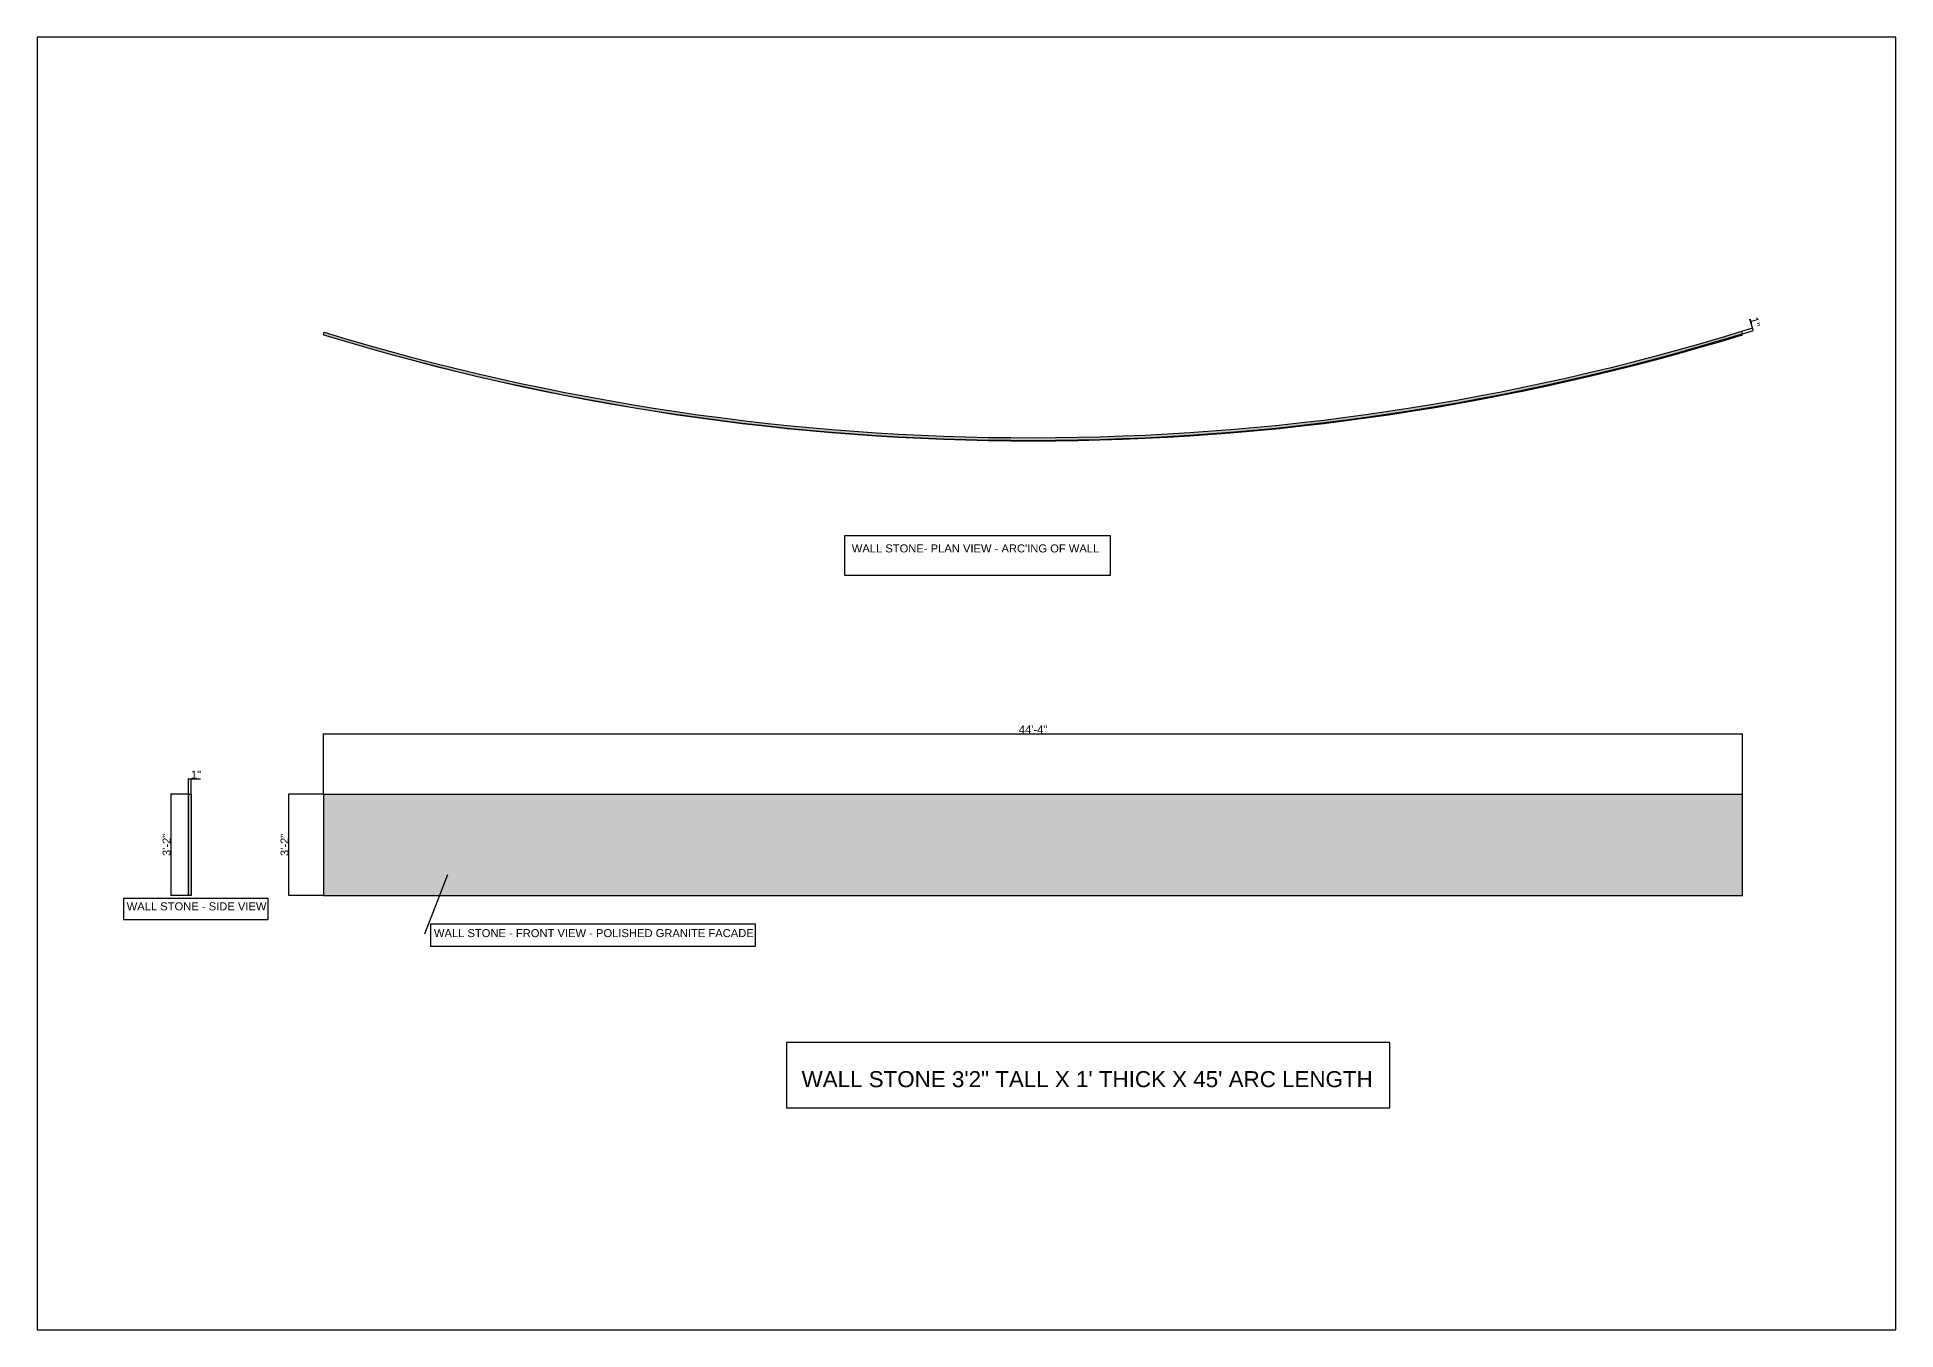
# Model space of a CAD drawing. Header units: inches. Extents: x 14255 to 16841, y -3352 to -1431.
# Drawn here: x 14255 to 14952, y -3352 to -2868 of the extents above; entities that cross this region are included whole.
import ezdxf

# ---------------------------------------------------------------- set-up
doc = ezdxf.new("R2010")
doc.units = ezdxf.units.IN
doc.header["$MEASUREMENT"] = 0
doc.styles.add('Notes', font='arial.ttf', dxfattribs={"height": 0.125})
doc.styles.get("Standard").update_dxf_attribs({"font": 'arial.ttf'})
doc.dimstyles.new('Manufacturing', dxfattribs={"dimtxt": 0.125, "dimasz": 0.125, "dimexe": 0.125, "dimexo": 0.0625, "dimgap": 0.09, "dimtad": 1, "dimdec": 5, "dimzin": 3, "dimdsep": 46, "dimlunit": 4, "dimtxsty": 'Standard', "dimcen": 0.125, "dimazin": 2, "dimtfac": 1, "dimtdec": 5, "dimtofl": 0, "dimtmove": 0, "dimatfit": 3, "dimfxl": 1, "dimfrac": 1, "dimtolj": 1, "dimtzin": 0, "dimarcsym": 0})

# ---------------------------------------------------------------- blocks, each defined once
blk = doc.blocks.new('*D372')
at = {"color": 0, "lineweight": -2, "transparency": 16777216}
for p, q in [((14362.31, -3151.51), (14362.31, -3128.77)), ((14362.43, -3128.89), (14894.18, -3128.9)), ((14894.31, -3151.52), (14894.31, -3128.78))]:
    blk.add_line(p, q, dxfattribs=at)
at = {"color": 0, "transparency": 16777216}
for points in [[(14362.43, -3128.87), (14362.43, -3128.91), (14362.31, -3128.89)], [(14894.18, -3128.88), (14894.18, -3128.92), (14894.31, -3128.9)]]:
    blk.add_solid(points, dxfattribs=at)
at = {"layer": 'Defpoints', "color": 0, "transparency": 16777216}
for p in [(14894.31, -3128.9), (14362.31, -3151.57), (14894.31, -3151.58)]:
    blk.add_point(p, dxfattribs=at)
at = {"color": 0, "transparency": 16777216, "insert": (14628.31, -3127.31), "char_height": 3, "attachment_point": 5, "rotation": 359.99915}
blk.add_mtext('\\A1;44\'-4"', dxfattribs=at)
blk = doc.blocks.new('*D373')
at = {"color": 0, "lineweight": -2, "transparency": 16777216}
for p, q in [((14362.25, -3151.57), (14349.24, -3151.57)), ((14349.36, -3189.45), (14349.36, -3151.7)), ((14362.25, -3189.57), (14349.24, -3189.57))]:
    blk.add_line(p, q, dxfattribs=at)
at = {"color": 0, "transparency": 16777216}
for points in [[(14349.34, -3151.7), (14349.38, -3151.7), (14349.36, -3151.57)], [(14349.34, -3189.45), (14349.38, -3189.45), (14349.36, -3189.57)]]:
    blk.add_solid(points, dxfattribs=at)
at = {"layer": 'Defpoints', "color": 0, "transparency": 16777216}
for p in [(14349.36, -3151.57), (14362.31, -3151.57), (14362.31, -3189.57)]:
    blk.add_point(p, dxfattribs=at)
at = {"color": 0, "transparency": 16777216, "insert": (14347.74, -3170.57), "char_height": 3, "attachment_point": 5, "rotation": 90}
blk.add_mtext('\\A1;3\'-2"', dxfattribs=at)
blk = doc.blocks.new('*D376')
at = {"color": 0, "lineweight": -2, "transparency": 16777216}
for p, q in [((14898, -2976.77), (14896.98, -2973.45)), ((14894.08, -2977.97), (14898.12, -2976.73)), ((14894.37, -2978.93), (14898.41, -2977.69)), ((14898.26, -2977.61), (14898.04, -2976.89))]:
    blk.add_line(p, q, dxfattribs=at)
at = {"color": 0, "transparency": 16777216}
for points in [[(14898.06, -2976.88), (14898.02, -2976.9), (14898, -2976.77)], [(14898.28, -2977.6), (14898.24, -2977.61), (14898.3, -2977.73)]]:
    blk.add_solid(points, dxfattribs=at)
at = {"layer": 'Defpoints', "color": 0, "transparency": 16777216}
for p in [(14894.02, -2977.99), (14894.31, -2978.95), (14898, -2976.77)]:
    blk.add_point(p, dxfattribs=at)
at = {"color": 0, "transparency": 16777216, "insert": (14899, -2974.58), "char_height": 3, "attachment_point": 5, "rotation": 287.05172}
blk.add_mtext('\\A1;1"', dxfattribs=at)
blk = doc.blocks.new('*D377')
at = {"color": 0, "lineweight": -2, "transparency": 16777216}
for p, q in [((14311.72, -3151.51), (14311.72, -3145.66)), ((14311.84, -3145.78), (14312.59, -3145.78)), ((14312.72, -3151.51), (14312.72, -3145.66)), ((14312.72, -3145.78), (14316.19, -3145.78))]:
    blk.add_line(p, q, dxfattribs=at)
at = {"color": 0, "transparency": 16777216}
for points in [[(14311.84, -3145.76), (14311.84, -3145.8), (14311.72, -3145.78)], [(14312.59, -3145.76), (14312.59, -3145.8), (14312.72, -3145.78)]]:
    blk.add_solid(points, dxfattribs=at)
at = {"layer": 'Defpoints', "color": 0, "transparency": 16777216}
for p in [(14312.72, -3145.78), (14311.72, -3151.57), (14312.72, -3151.57)]:
    blk.add_point(p, dxfattribs=at)
at = {"color": 0, "transparency": 16777216, "insert": (14314.52, -3144.19), "char_height": 3, "attachment_point": 5, "rotation": 359.99915}
blk.add_mtext('\\A1;1"', dxfattribs=at)
blk = doc.blocks.new('*D378')
at = {"color": 0, "lineweight": -2, "transparency": 16777216}
for p, q in [((14311.66, -3151.57), (14305.01, -3151.57)), ((14305.14, -3151.7), (14305.14, -3189.45)), ((14311.66, -3189.57), (14305.01, -3189.57))]:
    blk.add_line(p, q, dxfattribs=at)
at = {"color": 0, "transparency": 16777216}
for points in [[(14305.12, -3151.7), (14305.16, -3151.7), (14305.14, -3151.57)], [(14305.12, -3189.45), (14305.16, -3189.45), (14305.14, -3189.57)]]:
    blk.add_solid(points, dxfattribs=at)
at = {"layer": 'Defpoints', "color": 0, "transparency": 16777216}
for p in [(14311.72, -3151.57), (14305.14, -3189.57), (14311.72, -3189.57)]:
    blk.add_point(p, dxfattribs=at)
at = {"color": 0, "transparency": 16777216, "insert": (14303.52, -3170.57), "char_height": 3, "attachment_point": 5, "rotation": 90}
blk.add_mtext('\\A1;3\'-2"', dxfattribs=at)

msp = doc.modelspace()

# ---------------------------------------------------------------- hatches: boundary and pattern name
h = msp.add_hatch(color=0)
edge = h.paths.add_edge_path()
edge.add_line((14894.308699, -2978.948604), (14894.015465, -2977.992563))
edge.add_arc((14627.684865, -2109.668848), 908.25, 253.03050256, 287.051724511, ccw=False)
edge.add_line((14362.600699, -2978.373889), (14362.308836, -2979.330349))
edge.add_arc((14627.684865, -2109.668848), 909.25, 253.03050256, 287.051724511)
for points in [[(14311.717897, -3151.573133), (14312.717897, -3151.573148), (14312.717897, -3189.573887), (14311.717897, -3189.573887)], [(14894.308835, -3189.573887), (14894.308835, -3151.581816), (14362.308836, -3151.573887), (14362.308836, -3189.573887)]]:
    msp.add_hatch(color=0).paths.add_polyline_path(points)

# ---------------------------------------------------------------- linework, layer by layer
at = {"color": 1}
for p, q in [((14362.308836, -2979.330349), (14362.600699, -2978.373889)), ((14894.308699, -2978.948604), (14894.015465, -2977.992563)), ((14400.272767, -3203.909982), (14408.976708, -3181.688179))]:
    msp.add_line(p, q, dxfattribs=at)
at = {"color": 0}
for p, q in [((14311.717897, -3189.573887), (14311.717897, -3151.573133)), ((14311.717897, -3151.573133), (14312.717897, -3151.573148)), ((14312.717897, -3151.573148), (14312.717897, -3189.573887)), ((14362.308836, -3151.573887), (14894.308835, -3151.581816)), ((14362.308836, -3151.573887), (14362.308836, -3189.573887)), ((14894.308835, -3189.573887), (14894.308835, -3151.581816)), ((14312.717897, -3189.573887), (14311.717897, -3189.573887)), ((14362.308836, -3189.573887), (14894.308835, -3189.573887))]:
    msp.add_line(p, q, dxfattribs=at)
at = {"color": 1}
for points in [[(14951.747976, -2867.744561), (14254.978118, -2867.744561), (14254.978118, -3352.389248), (14951.747976, -3352.389248)], [(14657.348993, -3054.706306), (14557.660152, -3054.706306), (14557.660152, -3069.434665), (14657.348993, -3069.434665)], [(14341.524076, -3190.691707), (14287.372141, -3190.691707), (14287.372141, -3198.591606), (14341.524076, -3198.591606)], [(14524.304117, -3200.286866), (14402.44878, -3200.286866), (14402.44878, -3208.499262), (14524.304117, -3208.499262)], [(14762.066344, -3244.725174), (14535.918703, -3244.725174), (14535.918703, -3269.11246), (14762.066344, -3269.11246)]]:
    msp.add_lwpolyline(points, close=True, dxfattribs=at)
for centre, radius, start, end in [((14627.684865, -2109.668848), 909.25, 253.03050256, 287.051724511), ((14628.321794, -2109.863461), 909.25, 252.988535092, 287.009757043), ((14627.684865, -2109.668848), 908.25, 253.03050256, 287.051724511)]:
    msp.add_arc(centre, radius, start, end, dxfattribs=at)

# ---------------------------------------------------------------- texts
at = {"color": 1, "attachment_point": 1, "style": 'Notes'}
for s, insert, char_height, width in [("WALL STONE- PLAN VIEW - ARC'ING OF WALL", (14560.360268, -3057.923818), 3, 141.80923661), ('WALL STONE - SIDE VIEW', (14288.543405, -3192.128812), 3, 54.4402336), ('WALL STONE - FRONT VIEW - POLISHED GRANITE FACADE', (14403.709122, -3202.147654), 3, 120.82198665), ('WALL STONE 3\'2" TALL X 1\' THICK X 45\' ARC LENGTH', (14541.550583, -3255.406789), 6, 515.02460949)]:
    msp.add_mtext(s, dxfattribs=dict(at, insert=insert, char_height=char_height, width=width))

# ---------------------------------------------------------------- dimensions: what is measured, and where the dimension line sits
at = {"color": 1}
for p1, p2, distance, picture, middle in [((14894.308841, -2978.949066), (14894.015606, -2977.993025), -4.169471, '*D376', (14899.000562, -2974.583503)), ((14362.308836, -3151.573887), (14894.308835, -3151.581816), 22.681805, '*D372', (14628.309197, -3127.306046)), ((14311.717897, -3151.573133), (14312.717897, -3151.573148), 5.789437, '*D377', (14314.515885, -3144.187599)), ((14311.717897, -3151.573133), (14311.717897, -3189.573887), -6.579843, '*D378', (14303.515312, -3170.57351)), ((14362.308836, -3189.573887), (14362.308836, -3151.573887), 12.947304, '*D373', (14347.73879, -3170.573887))]:
    dim = msp.add_aligned_dim(p1=p1, p2=p2, distance=distance, dimstyle='Manufacturing', override={"dimtxt": 3}, dxfattribs=at)
    dim.commit()
    dim.dimension.update_dxf_attribs({"geometry": picture, "text_midpoint": middle})

doc.saveas('drawing.dxf')
